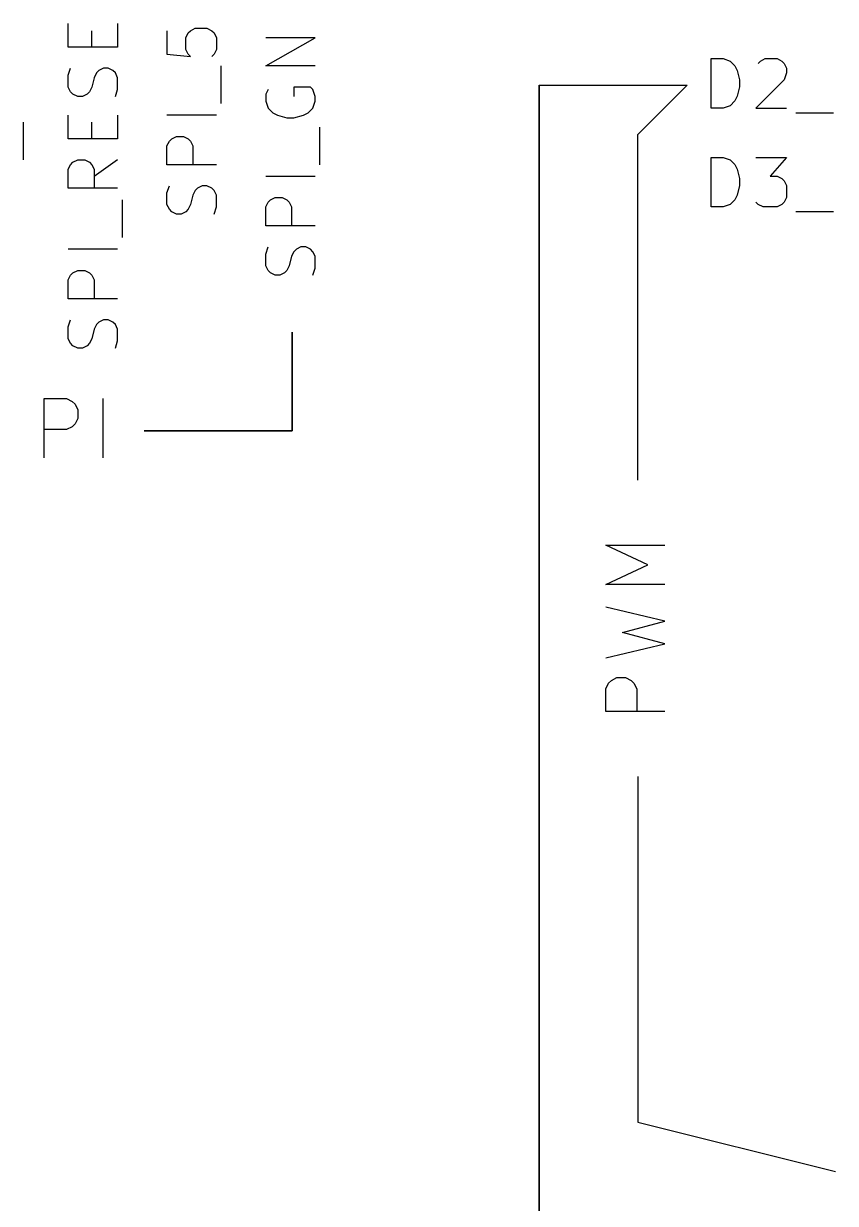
# Model space of a CAD drawing. Extents: x 0.4 to 11.3, y -7.9 to -0.4.
# Drawn here: x 5.278 to 6.1, y -2.732 to -1.538 of the extents above; entities that cross this region are included whole.
import ezdxf

# ---------------------------------------------------------------- set-up
doc = ezdxf.new("R2010")
doc.units = 0
doc.header["$MEASUREMENT"] = 0
doc.layers.add('CYAN2', color=4, linetype='CONTINUOUS')
doc.layers.add('RED2', color=1, linetype='CONTINUOUS')

msp = doc.modelspace()

# ---------------------------------------------------------------- linework, layer by layer
at = {"layer": 'CYAN2', "linetype": 'CONTINUOUS'}
for p, q in [((5.3231, -1.5614), (5.3231, -1.5376)), ((5.3231, -1.5614), (5.3231, -1.5376)), ((5.3731, -1.5376), (5.3731, -1.5614)), ((5.3731, -1.5376), (5.3731, -1.5614)), ((5.3469, -1.5614), (5.3469, -1.5448)), ((5.3469, -1.5614), (5.3469, -1.5448)), ((5.4231, -1.5448), (5.4231, -1.5686)), ((5.4231, -1.5448), (5.4231, -1.5686)), ((5.4422, -1.5519), (5.4446, -1.5471)), ((5.4422, -1.5519), (5.4446, -1.5471)), ((5.4422, -1.5638), (5.4422, -1.5519)), ((5.4422, -1.5638), (5.4422, -1.5519)), ((5.4446, -1.5471), (5.4469, -1.5448)), ((5.4446, -1.5471), (5.4469, -1.5448)), ((5.4469, -1.5448), (5.4517, -1.5424)), ((5.4469, -1.5448), (5.4517, -1.5424)), ((5.4517, -1.5424), (5.4636, -1.5424)), ((5.4517, -1.5424), (5.4636, -1.5424)), ((5.4636, -1.5424), (5.4684, -1.5448)), ((5.4636, -1.5424), (5.4684, -1.5448)), ((5.4684, -1.5448), (5.4708, -1.5471)), ((5.4684, -1.5448), (5.4708, -1.5471)), ((5.4708, -1.5471), (5.4731, -1.5519)), ((5.4708, -1.5471), (5.4731, -1.5519)), ((5.4731, -1.5519), (5.4731, -1.5638)), ((5.4731, -1.5519), (5.4731, -1.5638)), ((5.5231, -1.5805), (5.5731, -1.5519)), ((5.5731, -1.5519), (5.5231, -1.5519)), ((5.5231, -1.5805), (5.5731, -1.5519)), ((5.5731, -1.5519), (5.5231, -1.5519)), ((5.3731, -1.5614), (5.3231, -1.5614)), ((5.3731, -1.5614), (5.3231, -1.5614)), ((5.4446, -1.5686), (5.4422, -1.5638)), ((5.4446, -1.5686), (5.4422, -1.5638)), ((5.4731, -1.5638), (5.4708, -1.5686)), ((5.4731, -1.5638), (5.4708, -1.5686)), ((5.4231, -1.5686), (5.4469, -1.5709)), ((5.4231, -1.5686), (5.4469, -1.5709)), ((5.4469, -1.5709), (5.4446, -1.5686)), ((5.4469, -1.5709), (5.4446, -1.5686)), ((5.4708, -1.5686), (5.4684, -1.5709)), ((5.4708, -1.5686), (5.4684, -1.5709)), ((5.9743, -1.6231), (5.9743, -1.5731)), ((5.9743, -1.5731), (5.9862, -1.5731)), ((5.9743, -1.6231), (5.9743, -1.5731)), ((5.9743, -1.5731), (5.9862, -1.5731)), ((5.9862, -1.5731), (5.9933, -1.5755)), ((5.9862, -1.5731), (5.9933, -1.5755)), ((5.9933, -1.5755), (5.9981, -1.5803)), ((5.9933, -1.5755), (5.9981, -1.5803)), ((6.0219, -1.5779), (6.0243, -1.5755)), ((6.0219, -1.5779), (6.0243, -1.5755)), ((6.0243, -1.5755), (6.029, -1.5731)), ((6.0243, -1.5755), (6.029, -1.5731)), ((6.029, -1.5731), (6.041, -1.5731)), ((6.029, -1.5731), (6.041, -1.5731)), ((6.041, -1.5731), (6.0457, -1.5755)), ((6.041, -1.5731), (6.0457, -1.5755)), ((6.0457, -1.5755), (6.0481, -1.5779)), ((6.0457, -1.5755), (6.0481, -1.5779)), ((5.3231, -1.59), (5.3255, -1.5829)), ((5.3231, -1.59), (5.3255, -1.5829)), ((5.3517, -1.5876), (5.3493, -1.5924)), ((5.3517, -1.5876), (5.3493, -1.5924)), ((5.3541, -1.5852), (5.3517, -1.5876)), ((5.3541, -1.5852), (5.3517, -1.5876)), ((5.3588, -1.5829), (5.3541, -1.5852)), ((5.3588, -1.5829), (5.3541, -1.5852)), ((5.3636, -1.5829), (5.3588, -1.5829)), ((5.3636, -1.5829), (5.3588, -1.5829)), ((5.3684, -1.5852), (5.3636, -1.5829)), ((5.3684, -1.5852), (5.3636, -1.5829)), ((5.3708, -1.5876), (5.3684, -1.5852)), ((5.3708, -1.5876), (5.3684, -1.5852)), ((5.3731, -1.5924), (5.3708, -1.5876)), ((5.3731, -1.5924), (5.3708, -1.5876)), ((5.4779, -1.6186), (5.4779, -1.5805)), ((5.4779, -1.6186), (5.4779, -1.5805)), ((5.5731, -1.5805), (5.5231, -1.5805)), ((5.5731, -1.5805), (5.5231, -1.5805)), ((5.9981, -1.5803), (6.0005, -1.585)), ((5.9981, -1.5803), (6.0005, -1.585)), ((6.0005, -1.585), (6.0029, -1.5946)), ((6.0005, -1.585), (6.0029, -1.5946)), ((6.0481, -1.5779), (6.0505, -1.5827)), ((6.0481, -1.5779), (6.0505, -1.5827)), ((6.0505, -1.5874), (6.0481, -1.5946)), ((6.0505, -1.5874), (6.0481, -1.5946)), ((6.0505, -1.5827), (6.0505, -1.5874)), ((6.0505, -1.5827), (6.0505, -1.5874)), ((5.3231, -1.6019), (5.3231, -1.59)), ((5.3231, -1.6019), (5.3231, -1.59)), ((5.3493, -1.5924), (5.3469, -1.6019)), ((5.3493, -1.5924), (5.3469, -1.6019)), ((5.3731, -1.6043), (5.3731, -1.5924)), ((5.3731, -1.6043), (5.3731, -1.5924)), ((6.0029, -1.5946), (6.0029, -1.6017)), ((6.0029, -1.5946), (6.0029, -1.6017)), ((6.0481, -1.5946), (6.0195, -1.6231)), ((6.0481, -1.5946), (6.0195, -1.6231)), ((5.3255, -1.6067), (5.3231, -1.6019)), ((5.3255, -1.6067), (5.3231, -1.6019)), ((5.3279, -1.609), (5.3255, -1.6067)), ((5.3279, -1.609), (5.3255, -1.6067)), ((5.3327, -1.6114), (5.3279, -1.609)), ((5.3327, -1.6114), (5.3279, -1.609)), ((5.3374, -1.6114), (5.3327, -1.6114)), ((5.3374, -1.6114), (5.3327, -1.6114)), ((5.3422, -1.609), (5.3374, -1.6114)), ((5.3422, -1.609), (5.3374, -1.6114)), ((5.3446, -1.6067), (5.3422, -1.609)), ((5.3446, -1.6067), (5.3422, -1.609)), ((5.3469, -1.6019), (5.3446, -1.6067)), ((5.3469, -1.6019), (5.3446, -1.6067)), ((5.3708, -1.6114), (5.3731, -1.6043)), ((5.3708, -1.6114), (5.3731, -1.6043)), ((5.5255, -1.6043), (5.5231, -1.609)), ((5.5255, -1.6043), (5.5231, -1.609)), ((5.5231, -1.609), (5.5231, -1.6162)), ((5.5231, -1.609), (5.5231, -1.6162)), ((5.5684, -1.6019), (5.5517, -1.6019)), ((5.5517, -1.6019), (5.5517, -1.6114)), ((5.5684, -1.6019), (5.5517, -1.6019)), ((5.5517, -1.6019), (5.5517, -1.6114)), ((5.5708, -1.6043), (5.5684, -1.6019)), ((5.5708, -1.6043), (5.5684, -1.6019)), ((5.5731, -1.6114), (5.5708, -1.6043)), ((5.5731, -1.6114), (5.5708, -1.6043)), ((5.5731, -1.6162), (5.5731, -1.6114)), ((5.5731, -1.6162), (5.5731, -1.6114)), ((6.0005, -1.6112), (5.9981, -1.616)), ((6.0005, -1.6112), (5.9981, -1.616)), ((6.0029, -1.6017), (6.0005, -1.6112)), ((6.0029, -1.6017), (6.0005, -1.6112)), ((5.5231, -1.6162), (5.5255, -1.6233)), ((5.5231, -1.6162), (5.5255, -1.6233)), ((5.5255, -1.6233), (5.5303, -1.6281)), ((5.5255, -1.6233), (5.5303, -1.6281)), ((5.566, -1.6281), (5.5708, -1.6233)), ((5.566, -1.6281), (5.5708, -1.6233)), ((5.5708, -1.6233), (5.5731, -1.6162)), ((5.5708, -1.6233), (5.5731, -1.6162)), ((5.9862, -1.6231), (5.9743, -1.6231)), ((5.9862, -1.6231), (5.9743, -1.6231)), ((5.9933, -1.6208), (5.9862, -1.6231)), ((5.9933, -1.6208), (5.9862, -1.6231)), ((5.9981, -1.616), (5.9933, -1.6208)), ((5.9981, -1.616), (5.9933, -1.6208)), ((6.0195, -1.6231), (6.0505, -1.6231)), ((6.0195, -1.6231), (6.0505, -1.6231)), ((5.3231, -1.6543), (5.3231, -1.6305)), ((5.3231, -1.6543), (5.3231, -1.6305)), ((5.3731, -1.6305), (5.3731, -1.6543)), ((5.3731, -1.6305), (5.3731, -1.6543)), ((5.4731, -1.6305), (5.4231, -1.6305)), ((5.4731, -1.6305), (5.4231, -1.6305)), ((5.5303, -1.6281), (5.535, -1.6305)), ((5.5303, -1.6281), (5.535, -1.6305)), ((5.535, -1.6305), (5.5446, -1.6329)), ((5.535, -1.6305), (5.5446, -1.6329)), ((5.5446, -1.6329), (5.5517, -1.6329)), ((5.5446, -1.6329), (5.5517, -1.6329)), ((5.5517, -1.6329), (5.5612, -1.6305)), ((5.5517, -1.6329), (5.5612, -1.6305)), ((5.5612, -1.6305), (5.566, -1.6281)), ((5.5612, -1.6305), (5.566, -1.6281)), ((6.06, -1.6279), (6.0981, -1.6279)), ((6.06, -1.6279), (6.0981, -1.6279)), ((5.2779, -1.6757), (5.2779, -1.6376)), ((5.2779, -1.6757), (5.2779, -1.6376)), ((5.3469, -1.6543), (5.3469, -1.6376)), ((5.3469, -1.6543), (5.3469, -1.6376)), ((5.5779, -1.6805), (5.5779, -1.6424)), ((5.5779, -1.6805), (5.5779, -1.6424)), ((5.3731, -1.6543), (5.3231, -1.6543)), ((5.3731, -1.6543), (5.3231, -1.6543)), ((5.4231, -1.6614), (5.4255, -1.6567)), ((5.4231, -1.6614), (5.4255, -1.6567)), ((5.4255, -1.6567), (5.4279, -1.6543)), ((5.4255, -1.6567), (5.4279, -1.6543)), ((5.4279, -1.6543), (5.4327, -1.6519)), ((5.4279, -1.6543), (5.4327, -1.6519)), ((5.4327, -1.6519), (5.4398, -1.6519)), ((5.4327, -1.6519), (5.4398, -1.6519)), ((5.4398, -1.6519), (5.4446, -1.6543)), ((5.4398, -1.6519), (5.4446, -1.6543)), ((5.4446, -1.6543), (5.4469, -1.6567)), ((5.4446, -1.6543), (5.4469, -1.6567)), ((5.4469, -1.6567), (5.4493, -1.6614)), ((5.4469, -1.6567), (5.4493, -1.6614)), ((5.4231, -1.6805), (5.4231, -1.6614)), ((5.4231, -1.6805), (5.4231, -1.6614)), ((5.4493, -1.6614), (5.4493, -1.6805)), ((5.4493, -1.6614), (5.4493, -1.6805)), ((5.3231, -1.6852), (5.3255, -1.6805)), ((5.3231, -1.6852), (5.3255, -1.6805)), ((5.3255, -1.6805), (5.3279, -1.6781)), ((5.3255, -1.6805), (5.3279, -1.6781)), ((5.3279, -1.6781), (5.3327, -1.6757)), ((5.3279, -1.6781), (5.3327, -1.6757)), ((5.3327, -1.6757), (5.3398, -1.6757)), ((5.3327, -1.6757), (5.3398, -1.6757)), ((5.3398, -1.6757), (5.3446, -1.6781)), ((5.3398, -1.6757), (5.3446, -1.6781)), ((5.3446, -1.6781), (5.3469, -1.6805)), ((5.3446, -1.6781), (5.3469, -1.6805)), ((5.3469, -1.6805), (5.3493, -1.6852)), ((5.3469, -1.6805), (5.3493, -1.6852)), ((5.3731, -1.6757), (5.3493, -1.6924)), ((5.3731, -1.6757), (5.3493, -1.6924)), ((5.4731, -1.6805), (5.4231, -1.6805)), ((5.4731, -1.6805), (5.4231, -1.6805)), ((5.9743, -1.7231), (5.9743, -1.6731)), ((5.9743, -1.6731), (5.9862, -1.6731)), ((5.9743, -1.7231), (5.9743, -1.6731)), ((5.9743, -1.6731), (5.9862, -1.6731)), ((5.9862, -1.6731), (5.9933, -1.6755)), ((5.9862, -1.6731), (5.9933, -1.6755)), ((5.9933, -1.6755), (5.9981, -1.6803)), ((5.9933, -1.6755), (5.9981, -1.6803)), ((5.9981, -1.6803), (6.0005, -1.685)), ((5.9981, -1.6803), (6.0005, -1.685)), ((6.0195, -1.6731), (6.0505, -1.6731)), ((6.0195, -1.6731), (6.0505, -1.6731)), ((6.0505, -1.6731), (6.0338, -1.6922)), ((6.0505, -1.6731), (6.0338, -1.6922)), ((5.3231, -1.7043), (5.3231, -1.6852)), ((5.3231, -1.7043), (5.3231, -1.6852)), ((5.3493, -1.6852), (5.3493, -1.7043)), ((5.3493, -1.6852), (5.3493, -1.7043)), ((5.5731, -1.6924), (5.5231, -1.6924)), ((5.5731, -1.6924), (5.5231, -1.6924)), ((6.0005, -1.685), (6.0029, -1.6946)), ((6.0005, -1.685), (6.0029, -1.6946)), ((6.0029, -1.6946), (6.0029, -1.7017)), ((6.0029, -1.6946), (6.0029, -1.7017)), ((6.0338, -1.6922), (6.041, -1.6922)), ((6.0338, -1.6922), (6.041, -1.6922)), ((6.041, -1.6922), (6.0457, -1.6946)), ((6.041, -1.6922), (6.0457, -1.6946)), ((6.0457, -1.6946), (6.0481, -1.6969)), ((6.0457, -1.6946), (6.0481, -1.6969)), ((5.3731, -1.7043), (5.3231, -1.7043)), ((5.3731, -1.7043), (5.3231, -1.7043)), ((5.4231, -1.709), (5.4255, -1.7019)), ((5.4231, -1.709), (5.4255, -1.7019)), ((5.4517, -1.7067), (5.4493, -1.7114)), ((5.4517, -1.7067), (5.4493, -1.7114)), ((5.4541, -1.7043), (5.4517, -1.7067)), ((5.4541, -1.7043), (5.4517, -1.7067)), ((5.4588, -1.7019), (5.4541, -1.7043)), ((5.4588, -1.7019), (5.4541, -1.7043)), ((5.4636, -1.7019), (5.4588, -1.7019)), ((5.4636, -1.7019), (5.4588, -1.7019)), ((5.4684, -1.7043), (5.4636, -1.7019)), ((5.4684, -1.7043), (5.4636, -1.7019)), ((5.4708, -1.7067), (5.4684, -1.7043)), ((5.4708, -1.7067), (5.4684, -1.7043)), ((5.4731, -1.7114), (5.4708, -1.7067)), ((5.4731, -1.7114), (5.4708, -1.7067)), ((6.0029, -1.7017), (6.0005, -1.7112)), ((6.0029, -1.7017), (6.0005, -1.7112)), ((6.0481, -1.6969), (6.0505, -1.7017)), ((6.0481, -1.6969), (6.0505, -1.7017)), ((6.0505, -1.7017), (6.0505, -1.7136)), ((6.0505, -1.7017), (6.0505, -1.7136)), ((5.3779, -1.7543), (5.3779, -1.7162)), ((5.3779, -1.7543), (5.3779, -1.7162)), ((5.4231, -1.7209), (5.4231, -1.709)), ((5.4231, -1.7209), (5.4231, -1.709)), ((5.4493, -1.7114), (5.4469, -1.7209)), ((5.4493, -1.7114), (5.4469, -1.7209)), ((5.4731, -1.7233), (5.4731, -1.7114)), ((5.4731, -1.7233), (5.4731, -1.7114)), ((5.5231, -1.7233), (5.5255, -1.7186)), ((5.5231, -1.7233), (5.5255, -1.7186)), ((5.5255, -1.7186), (5.5279, -1.7162)), ((5.5255, -1.7186), (5.5279, -1.7162)), ((5.5279, -1.7162), (5.5327, -1.7138)), ((5.5279, -1.7162), (5.5327, -1.7138)), ((5.5327, -1.7138), (5.5398, -1.7138)), ((5.5327, -1.7138), (5.5398, -1.7138)), ((5.5398, -1.7138), (5.5446, -1.7162)), ((5.5398, -1.7138), (5.5446, -1.7162)), ((5.5446, -1.7162), (5.5469, -1.7186)), ((5.5446, -1.7162), (5.5469, -1.7186)), ((5.5469, -1.7186), (5.5493, -1.7233)), ((5.5469, -1.7186), (5.5493, -1.7233)), ((5.9981, -1.716), (5.9933, -1.7208)), ((5.9981, -1.716), (5.9933, -1.7208)), ((6.0005, -1.7112), (5.9981, -1.716)), ((6.0005, -1.7112), (5.9981, -1.716)), ((6.0219, -1.7208), (6.0195, -1.7184)), ((6.0219, -1.7208), (6.0195, -1.7184)), ((6.0481, -1.7184), (6.0457, -1.7208)), ((6.0481, -1.7184), (6.0457, -1.7208)), ((6.0505, -1.7136), (6.0481, -1.7184)), ((6.0505, -1.7136), (6.0481, -1.7184)), ((5.4255, -1.7257), (5.4231, -1.7209)), ((5.4255, -1.7257), (5.4231, -1.7209)), ((5.4279, -1.7281), (5.4255, -1.7257)), ((5.4279, -1.7281), (5.4255, -1.7257)), ((5.4327, -1.7305), (5.4279, -1.7281)), ((5.4327, -1.7305), (5.4279, -1.7281)), ((5.4374, -1.7305), (5.4327, -1.7305)), ((5.4374, -1.7305), (5.4327, -1.7305)), ((5.4422, -1.7281), (5.4374, -1.7305)), ((5.4422, -1.7281), (5.4374, -1.7305)), ((5.4446, -1.7257), (5.4422, -1.7281)), ((5.4446, -1.7257), (5.4422, -1.7281)), ((5.4469, -1.7209), (5.4446, -1.7257)), ((5.4469, -1.7209), (5.4446, -1.7257)), ((5.4708, -1.7305), (5.4731, -1.7233)), ((5.4708, -1.7305), (5.4731, -1.7233)), ((5.5231, -1.7424), (5.5231, -1.7233)), ((5.5231, -1.7424), (5.5231, -1.7233)), ((5.5493, -1.7233), (5.5493, -1.7424)), ((5.5493, -1.7233), (5.5493, -1.7424)), ((5.9862, -1.7231), (5.9743, -1.7231)), ((5.9862, -1.7231), (5.9743, -1.7231)), ((5.9933, -1.7208), (5.9862, -1.7231)), ((5.9933, -1.7208), (5.9862, -1.7231)), ((6.0267, -1.7231), (6.0219, -1.7208)), ((6.0267, -1.7231), (6.0219, -1.7208)), ((6.041, -1.7231), (6.0267, -1.7231)), ((6.041, -1.7231), (6.0267, -1.7231)), ((6.0457, -1.7208), (6.041, -1.7231)), ((6.0457, -1.7208), (6.041, -1.7231)), ((6.06, -1.7279), (6.0981, -1.7279)), ((6.06, -1.7279), (6.0981, -1.7279)), ((5.5731, -1.7424), (5.5231, -1.7424)), ((5.5731, -1.7424), (5.5231, -1.7424)), ((5.3731, -1.7662), (5.3231, -1.7662)), ((5.3731, -1.7662), (5.3231, -1.7662)), ((5.5231, -1.771), (5.5255, -1.7638)), ((5.5231, -1.771), (5.5255, -1.7638)), ((5.5541, -1.7662), (5.5517, -1.7686)), ((5.5541, -1.7662), (5.5517, -1.7686)), ((5.5588, -1.7638), (5.5541, -1.7662)), ((5.5588, -1.7638), (5.5541, -1.7662)), ((5.5636, -1.7638), (5.5588, -1.7638)), ((5.5636, -1.7638), (5.5588, -1.7638)), ((5.5684, -1.7662), (5.5636, -1.7638)), ((5.5684, -1.7662), (5.5636, -1.7638)), ((5.5708, -1.7686), (5.5684, -1.7662)), ((5.5708, -1.7686), (5.5684, -1.7662)), ((5.5231, -1.7829), (5.5231, -1.771)), ((5.5231, -1.7829), (5.5231, -1.771)), ((5.5493, -1.7733), (5.5469, -1.7829)), ((5.5493, -1.7733), (5.5469, -1.7829)), ((5.5517, -1.7686), (5.5493, -1.7733)), ((5.5517, -1.7686), (5.5493, -1.7733)), ((5.5731, -1.7733), (5.5708, -1.7686)), ((5.5731, -1.7733), (5.5708, -1.7686)), ((5.5731, -1.7852), (5.5731, -1.7733)), ((5.5731, -1.7852), (5.5731, -1.7733)), ((5.3255, -1.7924), (5.3279, -1.79)), ((5.3255, -1.7924), (5.3279, -1.79)), ((5.3279, -1.79), (5.3327, -1.7876)), ((5.3279, -1.79), (5.3327, -1.7876)), ((5.3327, -1.7876), (5.3398, -1.7876)), ((5.3327, -1.7876), (5.3398, -1.7876)), ((5.3398, -1.7876), (5.3446, -1.79)), ((5.3398, -1.7876), (5.3446, -1.79)), ((5.3446, -1.79), (5.3469, -1.7924)), ((5.3446, -1.79), (5.3469, -1.7924)), ((5.5255, -1.7876), (5.5231, -1.7829)), ((5.5255, -1.7876), (5.5231, -1.7829)), ((5.5279, -1.79), (5.5255, -1.7876)), ((5.5279, -1.79), (5.5255, -1.7876)), ((5.5327, -1.7924), (5.5279, -1.79)), ((5.5327, -1.7924), (5.5279, -1.79)), ((5.5422, -1.79), (5.5374, -1.7924)), ((5.5422, -1.79), (5.5374, -1.7924)), ((5.5446, -1.7876), (5.5422, -1.79)), ((5.5446, -1.7876), (5.5422, -1.79)), ((5.5469, -1.7829), (5.5446, -1.7876)), ((5.5469, -1.7829), (5.5446, -1.7876)), ((5.5708, -1.7924), (5.5731, -1.7852)), ((5.5708, -1.7924), (5.5731, -1.7852)), ((5.3231, -1.7971), (5.3255, -1.7924)), ((5.3231, -1.7971), (5.3255, -1.7924)), ((5.3231, -1.8162), (5.3231, -1.7971)), ((5.3231, -1.8162), (5.3231, -1.7971)), ((5.3469, -1.7924), (5.3493, -1.7971)), ((5.3469, -1.7924), (5.3493, -1.7971)), ((5.3493, -1.7971), (5.3493, -1.8162)), ((5.3493, -1.7971), (5.3493, -1.8162)), ((5.5374, -1.7924), (5.5327, -1.7924)), ((5.5374, -1.7924), (5.5327, -1.7924)), ((5.3731, -1.8162), (5.3231, -1.8162)), ((5.3731, -1.8162), (5.3231, -1.8162)), ((5.3231, -1.8448), (5.3255, -1.8376)), ((5.3231, -1.8448), (5.3255, -1.8376)), ((5.3541, -1.84), (5.3517, -1.8424)), ((5.3541, -1.84), (5.3517, -1.8424)), ((5.3588, -1.8376), (5.3541, -1.84)), ((5.3588, -1.8376), (5.3541, -1.84)), ((5.3636, -1.8376), (5.3588, -1.8376)), ((5.3636, -1.8376), (5.3588, -1.8376)), ((5.3684, -1.84), (5.3636, -1.8376)), ((5.3684, -1.84), (5.3636, -1.8376)), ((5.3708, -1.8424), (5.3684, -1.84)), ((5.3708, -1.8424), (5.3684, -1.84)), ((5.3231, -1.8567), (5.3231, -1.8448)), ((5.3231, -1.8567), (5.3231, -1.8448)), ((5.3493, -1.8471), (5.3469, -1.8567)), ((5.3493, -1.8471), (5.3469, -1.8567)), ((5.3517, -1.8424), (5.3493, -1.8471)), ((5.3517, -1.8424), (5.3493, -1.8471)), ((5.3731, -1.8471), (5.3708, -1.8424)), ((5.3731, -1.8471), (5.3708, -1.8424)), ((5.3731, -1.859), (5.3731, -1.8471)), ((5.3731, -1.859), (5.3731, -1.8471)), ((5.3255, -1.8614), (5.3231, -1.8567)), ((5.3255, -1.8614), (5.3231, -1.8567)), ((5.3279, -1.8638), (5.3255, -1.8614)), ((5.3279, -1.8638), (5.3255, -1.8614)), ((5.3327, -1.8662), (5.3279, -1.8638)), ((5.3327, -1.8662), (5.3279, -1.8638)), ((5.3422, -1.8638), (5.3374, -1.8662)), ((5.3422, -1.8638), (5.3374, -1.8662)), ((5.3446, -1.8614), (5.3422, -1.8638)), ((5.3446, -1.8614), (5.3422, -1.8638)), ((5.3469, -1.8567), (5.3446, -1.8614)), ((5.3469, -1.8567), (5.3446, -1.8614)), ((5.3708, -1.8662), (5.3731, -1.859)), ((5.3708, -1.8662), (5.3731, -1.859)), ((5.3374, -1.8662), (5.3327, -1.8662)), ((5.3374, -1.8662), (5.3327, -1.8662))]:
    msp.add_line(p, q, dxfattribs=at)
at = {"layer": 'RED2', "linetype": 'CONTINUOUS'}
for p, q in [((5.8, -1.6), (5.95, -1.6)), ((5.8, -1.6), (5.8, -3.6)), ((5.8, -3.6), (5.8, -1.6)), ((5.9, -1.65), (5.95, -1.6)), ((5.9, -2), (5.9, -1.65)), ((5.55, -1.85), (5.55, -1.95)), ((5.55, -1.95), (5.55, -1.85)), ((5.2986, -1.9774), (5.2986, -1.9174)), ((5.2986, -1.9174), (5.3214, -1.9174)), ((5.3214, -1.9174), (5.3271, -1.9202)), ((5.3271, -1.9202), (5.33, -1.9231)), ((5.33, -1.9231), (5.3329, -1.9288)), ((5.3586, -1.9774), (5.3586, -1.9174)), ((5.3329, -1.9288), (5.3329, -1.9374)), ((5.3271, -1.9459), (5.3214, -1.9488)), ((5.33, -1.9431), (5.3271, -1.9459)), ((5.3329, -1.9374), (5.33, -1.9431)), ((5.3214, -1.9488), (5.2986, -1.9488)), ((5.55, -1.95), (5.4, -1.95)), ((5.4, -1.95), (5.55, -1.95)), ((5.9102, -2.0857), (5.8674, -2.0657)), ((5.8674, -2.0657), (5.9274, -2.0657)), ((5.8674, -2.1057), (5.9102, -2.0857)), ((5.9274, -2.1057), (5.8674, -2.1057)), ((5.9274, -2.1429), (5.8674, -2.1286)), ((5.8845, -2.1543), (5.9274, -2.1429)), ((5.9274, -2.1657), (5.8845, -2.1543)), ((5.8674, -2.18), (5.9274, -2.1657)), ((5.8674, -2.2114), (5.8702, -2.2057)), ((5.8702, -2.2057), (5.8731, -2.2029)), ((5.8731, -2.2029), (5.8788, -2.2)), ((5.8788, -2.2), (5.8874, -2.2)), ((5.8874, -2.2), (5.8931, -2.2029)), ((5.8931, -2.2029), (5.8959, -2.2057)), ((5.8959, -2.2057), (5.8988, -2.2114)), ((5.8674, -2.2343), (5.8674, -2.2114)), ((5.8988, -2.2114), (5.8988, -2.2343)), ((5.9274, -2.2343), (5.8674, -2.2343)), ((5.9, -2.3), (5.9, -2.65)), ((5.9, -2.65), (6.1, -2.7))]:
    msp.add_line(p, q, dxfattribs=at)

doc.saveas('drawing.dxf')
